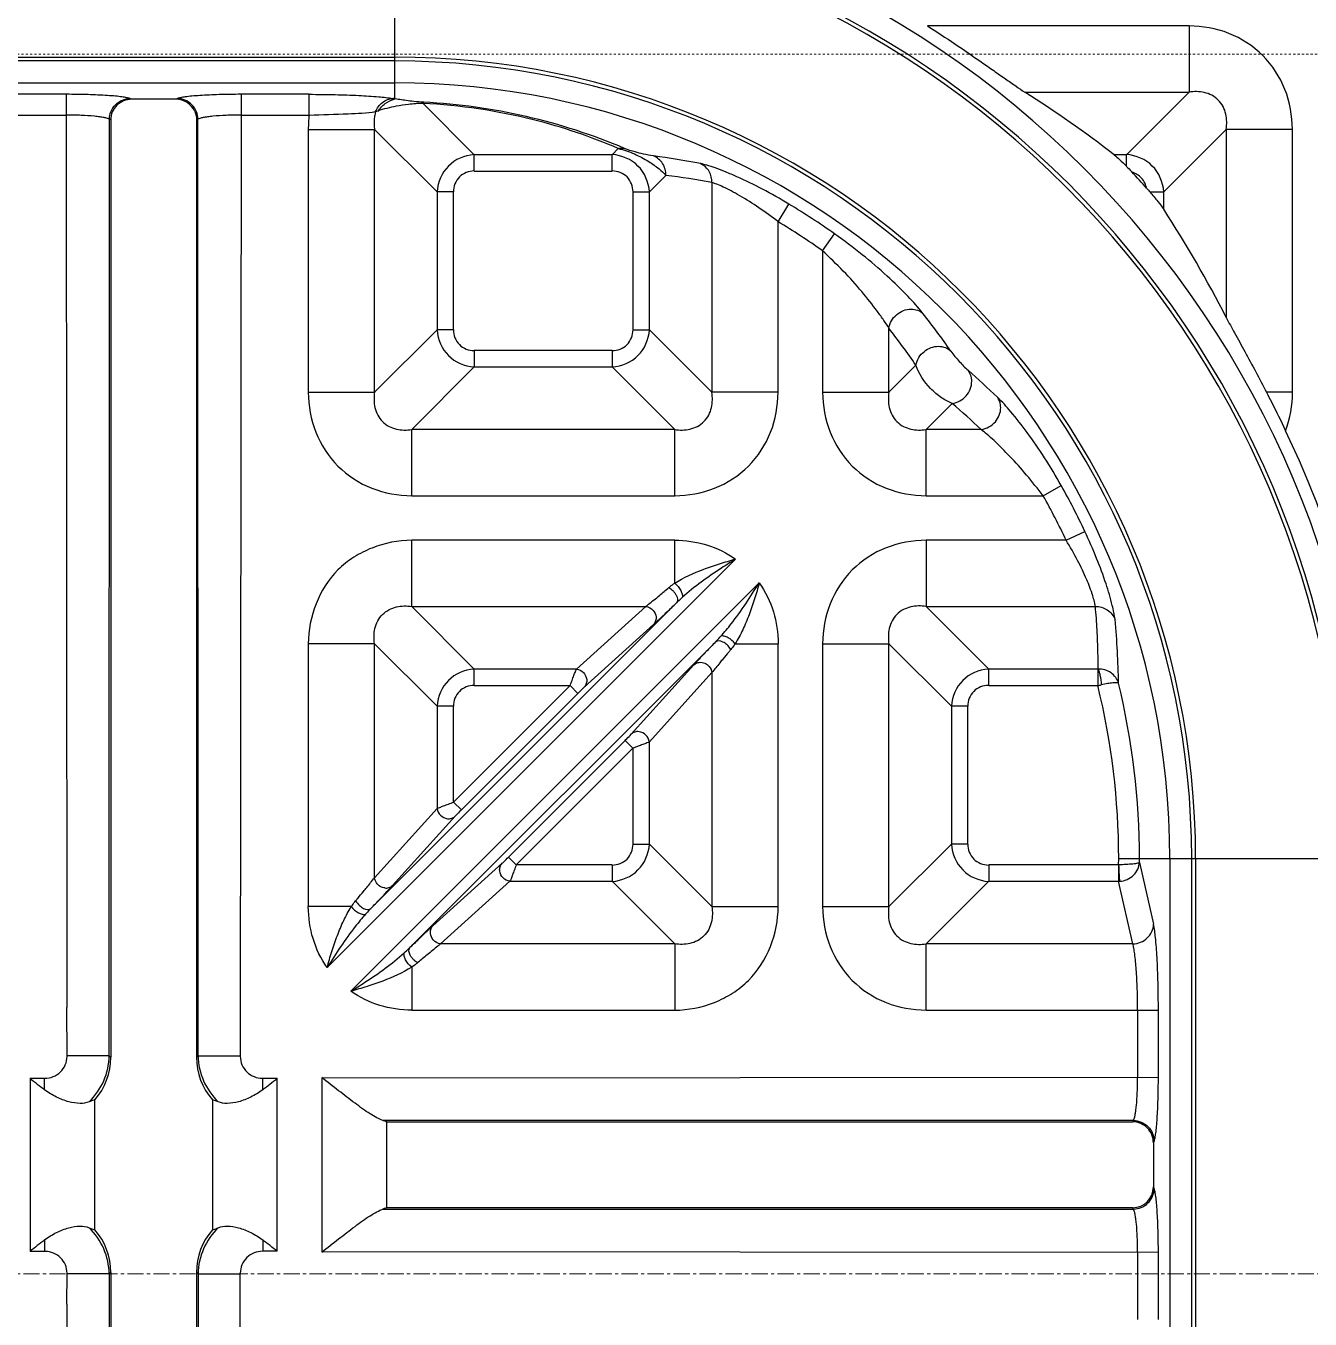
# Model space of a CAD drawing. Header units: millimetres. Extents: x 2748 to 3320, y 1427 to 1884.
# Drawn here: x 2983 to 3042, y 1665.7 to 1725.1 of the extents above; entities that cross this region are included whole.
import ezdxf

# ---------------------------------------------------------------- set-up
doc = ezdxf.new("R2010")
doc.units = ezdxf.units.MM
doc.linetypes.add('CENTER', pattern=[0.6, 0.375, -0.075, 0.075, -0.075])
doc.linetypes.add('HIDDEN', pattern=[0.2, 0.1, -0.1])
doc.layers.add('21', color=7, linetype='Continuous')
doc.layers.add('center', color=1, linetype='CENTER', lineweight=9)
doc.layers.add('cool', color=153, linetype='HIDDEN', lineweight=9)

msp = doc.modelspace()

# ---------------------------------------------------------------- linework, layer by layer
at = {"layer": '21', "color": 7, "linetype": 'Continuous'}
for p, q in [((2999.967, 1732.546), (2999.967, 1721.773)), ((3036.454, 1725.12), (3024.442, 1725.12)), ((3036.454, 1725.12), (3036.454, 1722.079)), ((2955.747, 1723.686), (2999.967, 1723.686)), ((2999.967, 1723.508), (2955.747, 1723.508)), ((2955.747, 1722.502), (2999.967, 1722.502)), ((3028.911, 1722.079), (3036.454, 1722.079)), ((3033.581, 1719.206), (3036.454, 1722.079)), ((2984.9, 1721.977), (2981.768, 1721.977)), ((2984.9, 1721.977), (2984.925, 1680.042)), ((2987.897, 1721.749), (2987.82, 1721.784)), ((2989.926, 1721.749), (2987.897, 1721.749)), ((2990.003, 1721.784), (2989.926, 1721.749)), ((2992.923, 1721.977), (2992.888, 1677.799)), ((2996.055, 1721.977), (2992.923, 1721.977)), ((2996.055, 1721.025), (2996.055, 1721.977)), ((3001.281, 1721.563), (3003.637, 1719.206)), ((2981.768, 1721.025), (2984.914, 1721.025)), ((2986.872, 1677.835), (2986.879, 1720.832)), ((2986.941, 1720.805), (2986.879, 1720.832)), ((2990.944, 1720.832), (2990.882, 1720.805)), ((2990.951, 1677.835), (2990.944, 1720.832)), ((2992.923, 1721.025), (2996.055, 1721.025)), ((2986.941, 1720.805), (2986.941, 1677.766)), ((2990.882, 1720.805), (2990.882, 1677.766)), ((2996.013, 1720.369), (2996.013, 1708.297)), ((2996.013, 1720.369), (2999.054, 1720.369)), ((2999.054, 1708.297), (2999.054, 1720.369)), ((3001.927, 1717.496), (2999.054, 1720.369)), ((3038.165, 1720.369), (3035.292, 1717.496)), ((3038.165, 1720.369), (3038.165, 1711.727)), ((3041.205, 1720.369), (3038.165, 1720.369)), ((3041.205, 1708.297), (3041.205, 1720.369)), ((3003.637, 1718.446), (3003.637, 1719.206)), ((3009.964, 1719.206), (3003.637, 1719.206)), ((3009.964, 1719.206), (3010.246, 1719.489)), ((3009.964, 1718.446), (3009.964, 1719.206)), ((3033.581, 1719.206), (3033.012, 1719.206)), ((3033.581, 1718.672), (3033.581, 1719.206)), ((3003.637, 1718.446), (3009.964, 1718.446)), ((3012.435, 1718.256), (3011.674, 1717.496)), ((3014.547, 1717.923), (3014.547, 1708.297)), ((3001.927, 1717.496), (3001.927, 1711.17)), ((3002.687, 1717.496), (3001.927, 1717.496)), ((3002.687, 1711.17), (3002.687, 1717.496)), ((3010.914, 1717.496), (3010.914, 1711.17)), ((3010.914, 1717.496), (3011.674, 1717.496)), ((3011.674, 1711.17), (3011.674, 1717.496)), ((3034.657, 1717.496), (3035.292, 1717.496)), ((3035.292, 1716.696), (3035.292, 1717.496)), ((3017.588, 1716.124), (3018.079, 1716.939)), ((3017.588, 1708.296), (3017.588, 1716.124)), ((3019.631, 1714.791), (3020.179, 1715.569)), ((3019.631, 1714.791), (3019.631, 1708.297)), ((2999.054, 1708.297), (3001.927, 1711.17)), ((3002.687, 1711.17), (3001.927, 1711.17)), ((3010.914, 1711.17), (3011.674, 1711.17)), ((3011.674, 1711.17), (3014.547, 1708.297)), ((3022.672, 1708.297), (3022.672, 1711.235)), ((3003.637, 1710.219), (3003.637, 1709.459)), ((3009.964, 1710.219), (3003.637, 1710.219)), ((3009.964, 1710.219), (3009.964, 1709.459)), ((3022.672, 1708.297), (3023.917, 1709.542)), ((3003.637, 1709.459), (3000.764, 1706.586)), ((3003.637, 1709.459), (3009.964, 1709.459)), ((3012.837, 1706.586), (3009.964, 1709.459)), ((2996.013, 1708.297), (2999.054, 1708.297)), ((3017.588, 1708.296), (3014.547, 1708.297)), ((3019.631, 1708.297), (3022.672, 1708.297)), ((3025.583, 1707.787), (3024.382, 1706.586)), ((3041.205, 1708.297), (3040.014, 1708.297)), ((3000.764, 1703.545), (3000.764, 1706.586)), ((3012.837, 1706.586), (3000.764, 1706.586)), ((3012.837, 1703.545), (3012.837, 1706.586)), ((3024.382, 1703.545), (3024.382, 1706.586)), ((3026.905, 1706.586), (3024.382, 1706.586)), ((3029.759, 1703.545), (3030.59, 1704.01)), ((3000.764, 1703.545), (3012.837, 1703.545)), ((3024.382, 1703.545), (3029.759, 1703.545)), ((3030.812, 1701.502), (3031.672, 1701.91)), ((3000.764, 1698.462), (3000.764, 1701.502)), ((3012.837, 1701.502), (3000.764, 1701.502)), ((3012.837, 1699.53), (3012.837, 1701.502)), ((3024.382, 1701.502), (3024.382, 1698.462)), ((3030.812, 1701.502), (3024.382, 1701.502)), ((3015.637, 1700.636), (2996.88, 1681.879)), ((2997.964, 1680.794), (3016.721, 1699.552)), ((3012.924, 1698.633), (2998.883, 1684.592)), ((3000.764, 1698.462), (3011.51, 1698.462)), ((3000.764, 1698.462), (3003.637, 1695.589)), ((3008.328, 1695.589), (3011.51, 1698.462)), ((3024.382, 1698.462), (3032.154, 1698.462)), ((3024.382, 1698.462), (3027.255, 1695.589)), ((3011.865, 1697.631), (3008.683, 1694.758)), ((2996.013, 1696.751), (2996.013, 1684.679)), ((2999.054, 1696.751), (2996.013, 1696.751)), ((2999.054, 1686.005), (2999.054, 1696.751)), ((3001.927, 1693.878), (2999.054, 1696.751)), ((3000.677, 1682.797), (3014.719, 1696.838)), ((3015.615, 1696.751), (3017.588, 1696.751)), ((3017.588, 1684.679), (3017.588, 1696.751)), ((3019.631, 1696.751), (3019.631, 1684.679)), ((3019.631, 1696.751), (3022.672, 1696.751)), ((3022.672, 1684.679), (3022.672, 1696.751)), ((3025.545, 1693.878), (3022.672, 1696.751)), ((3003.637, 1694.828), (3003.637, 1695.589)), ((3008.328, 1695.589), (3003.637, 1695.589)), ((3010.844, 1692.598), (3013.717, 1695.78)), ((3014.547, 1695.425), (3011.674, 1692.243)), ((3014.547, 1695.425), (3014.547, 1684.679)), ((3027.255, 1694.828), (3027.255, 1695.589)), ((3032.279, 1695.589), (3027.255, 1695.589)), ((3032.266, 1695.589), (3032.266, 1694.828)), ((3002.687, 1689.48), (3008.036, 1694.828)), ((3003.637, 1694.828), (3008.036, 1694.828)), ((3008.036, 1694.828), (3008.391, 1694.473)), ((3027.255, 1694.828), (3032.266, 1694.828)), ((3003.042, 1689.125), (3008.391, 1694.473)), ((3001.927, 1693.878), (3001.927, 1689.187)), ((3002.687, 1693.878), (3001.927, 1693.878)), ((3002.687, 1689.48), (3002.687, 1693.878)), ((3025.545, 1693.878), (3025.545, 1687.552)), ((3026.305, 1693.878), (3025.545, 1693.878)), ((3026.305, 1687.552), (3026.305, 1693.878)), ((3010.559, 1692.305), (3005.21, 1686.957)), ((3010.914, 1691.95), (3005.565, 1686.602)), ((3010.559, 1692.305), (3010.914, 1691.95)), ((3010.914, 1691.95), (3010.914, 1687.552)), ((3011.674, 1687.552), (3011.674, 1692.243)), ((3003.042, 1689.125), (3002.687, 1689.48)), ((2999.054, 1686.005), (3001.927, 1689.187)), ((3002.757, 1688.832), (2999.884, 1685.65)), ((3010.914, 1687.552), (3011.674, 1687.552)), ((3011.674, 1687.552), (3014.547, 1684.679)), ((3022.672, 1684.679), (3025.545, 1687.552)), ((3026.305, 1687.552), (3025.545, 1687.552)), ((3001.736, 1683.799), (3004.918, 1686.672)), ((3005.565, 1686.602), (3005.21, 1686.957)), ((3009.964, 1686.602), (3005.565, 1686.602)), ((3009.964, 1686.602), (3009.964, 1685.842)), ((3027.255, 1686.602), (3027.255, 1685.842)), ((3033.222, 1686.602), (3027.255, 1686.602)), ((3033.217, 1686.602), (3033.217, 1685.842)), ((3033.222, 1686.602), (3033.225, 1686.896)), ((3033.225, 1686.896), (3045.422, 1686.896)), ((3034.177, 1686.709), (3034.177, 1686.896)), ((3034.177, 1686.709), (3034.826, 1683.872)), ((3035.573, 1686.896), (3035.573, 1658.756)), ((3036.578, 1658.756), (3036.578, 1686.896)), ((3036.756, 1686.896), (3036.756, 1658.756)), ((3005.273, 1685.842), (3002.091, 1682.969)), ((3005.273, 1685.842), (3009.964, 1685.842)), ((3012.837, 1682.969), (3009.964, 1685.842)), ((3027.255, 1685.842), (3024.382, 1682.969)), ((3027.255, 1685.842), (3033.217, 1685.842)), ((3033.874, 1682.969), (3033.217, 1685.842)), ((2997.986, 1684.679), (2996.013, 1684.679)), ((3014.547, 1684.679), (3017.588, 1684.679)), ((3019.631, 1684.679), (3022.672, 1684.679)), ((3012.837, 1682.969), (3002.091, 1682.969)), ((3012.837, 1682.969), (3012.837, 1679.928)), ((3024.382, 1679.928), (3024.382, 1682.969)), ((3033.874, 1682.969), (3024.382, 1682.969)), ((3000.764, 1681.901), (3000.764, 1679.928)), ((2984.935, 1677.8), (2984.925, 1680.042)), ((3000.764, 1679.928), (3012.837, 1679.928)), ((3024.382, 1679.928), (3034.095, 1679.928)), ((3034.095, 1679.928), (3035.047, 1679.929)), ((3034.095, 1679.928), (3034.095, 1676.838)), ((3035.047, 1676.838), (3035.047, 1679.929)), ((2986.872, 1677.835), (2984.942, 1677.835)), ((2986.872, 1677.835), (2986.941, 1677.766)), ((2990.882, 1677.766), (2990.951, 1677.835)), ((2990.951, 1677.835), (2992.881, 1677.835)), ((2983.235, 1676.798), (2983.235, 1668.85)), ((2983.235, 1676.798), (2983.914, 1676.798)), ((2983.903, 1676.276), (2983.903, 1676.796)), ((2993.909, 1676.798), (2994.588, 1676.798)), ((2993.92, 1676.276), (2993.92, 1676.796)), ((2994.588, 1668.854), (2994.588, 1676.798)), ((3035.047, 1676.838), (2996.631, 1676.81)), ((2996.631, 1676.81), (2996.631, 1668.842)), ((2986.217, 1669.841), (2986.217, 1675.811)), ((2991.607, 1675.811), (2991.607, 1669.841)), ((3033.903, 1674.858), (2999.432, 1674.863)), ((2999.612, 1670.856), (2999.612, 1674.797)), ((2999.612, 1674.797), (3033.875, 1674.797)), ((3033.875, 1674.797), (3033.903, 1674.858)), ((3034.82, 1673.84), (3034.854, 1673.918)), ((3034.82, 1673.84), (3034.82, 1671.812)), ((3034.854, 1671.734), (3034.82, 1671.812)), ((2999.432, 1670.79), (3033.903, 1670.794)), ((3033.875, 1670.856), (2999.612, 1670.856)), ((3033.903, 1670.794), (3033.875, 1670.856)), ((2983.903, 1669.376), (2983.903, 1668.857)), ((2993.92, 1669.376), (2993.92, 1668.857)), ((2983.938, 1668.85), (2983.235, 1668.85)), ((2994.588, 1668.854), (2993.909, 1668.854)), ((2996.631, 1668.842), (3035.047, 1668.815)), ((3034.095, 1668.815), (3034.095, 1665.724)), ((3035.047, 1665.723), (3035.047, 1668.815)), ((2984.925, 1666.424), (2984.935, 1667.853)), ((2986.872, 1667.818), (2984.942, 1667.817)), ((2986.941, 1667.886), (2986.872, 1667.817)), ((2986.872, 1667.817), (2986.879, 1624.82)), ((2986.941, 1667.886), (2986.941, 1624.848)), ((2990.882, 1667.886), (2990.882, 1624.848)), ((2990.951, 1667.817), (2990.882, 1667.886)), ((2990.951, 1667.817), (2990.944, 1624.82)), ((2990.951, 1667.818), (2992.881, 1667.817)), ((2992.923, 1623.675), (2992.888, 1667.853)), ((2984.925, 1666.424), (2984.9, 1623.675))]:
    msp.add_line(p, q, dxfattribs=at)
for centre, radius, start, end in [((2982.882, 1672.826), 102.057, 14.96291, 151.82661), ((2982.882, 1672.826), 101.558, 14.96291, 151.63947), ((2982.882, 1672.826), 100.92, 15.05965, 151.44394), ((2982.882, 1672.826), 100.421, 15.05965, 151.60566), ((2988.912, 1672.826), 86.816, 91.13101, 151.13064), ((2988.912, 1672.826), 86.815, 1.1311, 88.87139), ((2988.912, 1672.826), 85.811, 91.12889, 269.34896), ((2988.912, 1672.826), 85.811, 1.129, 88.87112), ((2988.912, 1672.826), 84.503, 92.75328, 175.97781), ((2988.912, 1672.826), 84.503, 2.75434, 87.24672), ((2988.912, 1672.826), 83.513, 92.75328, 175.96569), ((2988.912, 1672.826), 83.513, 2.75328, 87.24672), ((2999.967, 1686.896), 44.794, 0, 90), ((2999.967, 1686.896), 43.789, 0, 90), ((2999.967, 1686.896), 43.61, 0, 90), ((2999.967, 1686.896), 36.79, 0, 90), ((2999.967, 1686.896), 36.611, 0, 90), ((2999.967, 1686.896), 35.606, 0, 90), ((2999.952, 1694.549), 27.096, 66.99891, 87.11055), ((3001.163, 1720.37), 5.15, 172.69565, 180.01694), ((3003.719, 1717.415), 1.793, 92.59383, 177.4063), ((3009.882, 1717.415), 1.794, 2.59456, 87.40564), ((3007.397, 1685.177), 34.264, 78.84167, 82.51468), ((3033.5, 1717.415), 1.794, 2.59507, 87.40564), ((3008.267, 1685.016), 33.5, 79.19536, 82.85386), ((2999.967, 1686.896), 46.259, 41.67282, 42.95366), ((2999.967, 1686.896), 35.081, 54.81804, 58.91452), ((2988.824, 1686.518), 55.408, 27.06311, 33.00174), ((2999.967, 1686.896), 34.129, 54.81805, 58.91444), ((2991.698, 1686.462), 41.314, 35.04099, 38.03721), ((3003.719, 1711.251), 1.794, 182.59452, 267.40564), ((3009.882, 1711.251), 1.794, 272.59508, 357.4057), ((2990.456, 1686.247), 40.771, 34.84507, 37.7996), ((2999.323, 1678.505), 40.95, 46.21071, 48.77834), ((2999.668, 1677.942), 39.527, 46.44289, 49.03177), ((2999.967, 1686.896), 45.389, 15.35101, 25.63445), ((2999.967, 1686.896), 35.081, 25.3391, 29.19827), ((2999.967, 1686.896), 34.129, 25.33916, 29.19823), ((2957.706, 1764.866), 85.471, 309.55411, 309.93315), ((2950.934, 1762.675), 89.13, 313.67307, 314.06704), ((2990.574, 1720.908), 31.547, 312.98557, 313.09937), ((2980.001, 1732.184), 47.004, 313.11843, 313.71181), ((2998.132, 1694.484), 35.088, 0.75215, 5.51868), ((3084.412, 1629.417), 96.968, 135.94934, 136.31759), ((3050.699, 1661.625), 50.343, 136.32594, 136.93851), ((3003.719, 1693.797), 1.793, 92.59382, 177.4063), ((3027.336, 1693.797), 1.793, 92.5974, 177.40939), ((3028.886, 1711.346), 16.86, 281.56397, 282.12089), ((2999.967, 1686.896), 33.259, 0, 13.79822), ((2999.967, 1686.896), 34.211, 0, 13.60683), ((3009.882, 1687.633), 1.794, 272.59456, 357.40563), ((3027.336, 1687.633), 1.794, 182.59452, 267.40557), ((3033.23, 1686.123), 0.281, 267.48287, 277.78061), ((2962.184, 1720.489), 51.334, 316.32827, 316.9002), ((2929.189, 1752.013), 96.968, 315.94934, 316.31759), ((3033.6, 1649.246), 47.004, 133.11843, 133.71181), ((3023.027, 1660.522), 31.547, 132.98557, 133.09937), ((3062.667, 1618.755), 89.13, 133.67307, 134.06704), ((3055.895, 1616.564), 85.471, 129.55411, 129.93315), ((2983.844, 1677.897), 3.029, 313.95001, 358.83091), ((2993.979, 1677.897), 3.029, 181.16907, 226.05002), ((3078.541, 1798.629), 154.682, 231.96537, 232.27857), ((2899.318, 1798.583), 154.624, 307.72137, 308.03469), ((2988.912, 1672.826), 85.811, 270.6696, 358.87114), ((2983.844, 1667.756), 3.029, 1.16904, 46.05005), ((2993.979, 1667.756), 3.029, 133.94998, 178.83094), ((3078.545, 1547.018), 154.688, 127.72144, 128.03462), ((2899.375, 1547.142), 154.532, 51.96522, 52.27872)]:
    msp.add_arc(centre, radius, start, end, dxfattribs=at)
at = {"layer": '21', "color": 8, "linetype": 'HIDDEN'}
msp.add_arc((2988.912, 1672.826), 87.821, 218.45894, 155.70987, dxfattribs=at)
at = {"layer": '21', "color": 7, "linetype": 'Continuous'}
for centre, major_axis, ratio, start_param, end_param in [((2999.967, 1673.969), (0, 56.556), 0.973528, -0.643728, -0.55355), ((2989.913, 1720.792), (0.888, 0.396), 0.981863, 0, 1.144137), ((2983.879, 1677.858), (2.197, -2.197), 0.970288, 0.068036, 0.770319), ((2993.944, 1677.858), (2.197, 2.197), 0.970288, -3.911912, -3.209629), ((3033.862, 1671.825), (-0.396, 0.888), 0.981863, 2.728558, 4.285729), ((2983.879, 1667.794), (2.197, 2.197), 0.970288, -0.770319, -0.068036), ((2993.944, 1667.794), (-2.197, 2.197), 0.970288, 0.068036, 0.770319)]:
    msp.add_ellipse(centre, major_axis=major_axis, ratio=ratio, start_param=start_param, end_param=end_param, dxfattribs=at)
for points, knots in [([(3024.442, 1725.12), (3024.865, 1724.849), (3025.695, 1724.306), (3026.704, 1723.612), (3027.476, 1723.072), (3028.009, 1722.699), (3028.482, 1722.368), (3028.776, 1722.165), (3028.911, 1722.079)], [0, 0, 0, 0, 0.278635, 0.550262, 0.679768, 0.801671, 0.910976, 1, 1, 1, 1]), ([(3041.205, 1720.369), (3041.194, 1720.99), (3040.983, 1722.245), (3039.934, 1723.849), (3038.33, 1724.896), (3037.075, 1725.109), (3036.454, 1725.12)], [0, 0, 0, 0, 0.250129, 0.500013, 0.749892, 1, 1, 1, 1]), ([(3038.165, 1720.369), (3038.198, 1720.6), (3038.197, 1720.967), (3038.033, 1721.423), (3037.812, 1721.727), (3037.508, 1721.948), (3037.052, 1722.111), (3036.686, 1722.113), (3036.454, 1722.079)], [0, 0, 0, 0, 0.243803, 0.370665, 0.499993, 0.629321, 0.756201, 1, 1, 1, 1]), ([(2987.82, 1721.784), (2987.775, 1721.802), (2987.654, 1721.83), (2987.433, 1721.865), (2987.136, 1721.896), (2986.62, 1721.935), (2985.867, 1721.968), (2985.236, 1721.977), (2984.9, 1721.977)], [0, 0, 0, 0, 0.049369, 0.12622, 0.229289, 0.35465, 0.656082, 1, 1, 1, 1]), ([(2986.879, 1720.832), (2986.881, 1720.95), (2986.93, 1721.198), (2987.14, 1721.518), (2987.457, 1721.732), (2987.703, 1721.782), (2987.82, 1721.784)], [0, 0, 0, 0, 0.241173, 0.501967, 0.761525, 1, 1, 1, 1]), ([(2987.897, 1721.749), (2987.774, 1721.749), (2987.523, 1721.701), (2987.205, 1721.493), (2986.991, 1721.179), (2986.941, 1720.928), (2986.941, 1720.805)], [0, 0, 0, 0, 0.250062, 0.500057, 0.750004, 1, 1, 1, 1]), ([(2992.923, 1721.977), (2992.587, 1721.977), (2991.956, 1721.968), (2991.204, 1721.935), (2990.688, 1721.896), (2990.39, 1721.865), (2990.169, 1721.83), (2990.048, 1721.802), (2990.003, 1721.784)], [0, 0, 0, 0, 0.343874, 0.64524, 0.770608, 0.873695, 0.950562, 1, 1, 1, 1]), ([(2990.944, 1720.832), (2990.942, 1720.95), (2990.893, 1721.198), (2990.683, 1721.518), (2990.366, 1721.732), (2990.12, 1721.782), (2990.003, 1721.784)], [0, 0, 0, 0, 0.241173, 0.501967, 0.761525, 1, 1, 1, 1]), ([(2996.055, 1721.977), (2996.451, 1721.977), (2997.212, 1721.968), (2998.276, 1721.933), (2999.162, 1721.876), (2999.684, 1721.821), (2999.901, 1721.784)], [0, 0, 0, 0, 0.308386, 0.592194, 0.829039, 1, 1, 1, 1]), ([(2999.104, 1721.181), (2999.167, 1721.344), (2999.378, 1721.643), (2999.727, 1721.778), (2999.901, 1721.784)], [0, 0, 0, 0, 0.501184, 1, 1, 1, 1]), ([(3001.281, 1721.563), (3001.057, 1721.558), (3000.646, 1721.523), (2999.945, 1721.419), (2999.472, 1721.302), (2999.191, 1721.208)], [0, 0, 0, 0, 0.315474, 0.581391, 1, 1, 1, 1]), ([(2999.214, 1721.194), (2999.3, 1721.333), (2999.526, 1721.567), (2999.818, 1721.718), (2999.97, 1721.75)], [0, 0, 0, 0, 0.51354, 1, 1, 1, 1]), ([(2999.967, 1721.773), (2999.962, 1721.774), (2999.94, 1721.778), (2999.918, 1721.782), (2999.901, 1721.784)], [0, 0, 0, 0, 0.201118, 1, 1, 1, 1]), ([(3001.318, 1721.611), (3001.163, 1721.615), (3000.893, 1721.644), (3000.524, 1721.687), (3000.266, 1721.726), (3000.085, 1721.749), (3000.004, 1721.767), (2999.967, 1721.773)], [0, 0, 0, 0, 0.341417, 0.597913, 0.81691, 0.917468, 1, 1, 1, 1]), ([(3001.281, 1721.553), (3001.284, 1721.56), (3001.294, 1721.581), (3001.306, 1721.603), (3001.318, 1721.612)], [0, 0, 0, 0, 0.330681, 1, 1, 1, 1]), ([(3010.246, 1719.489), (3008.987, 1720.03), (3006.057, 1721.024), (3002.987, 1721.472), (3001.281, 1721.563)], [0, 0, 0, 0, 0.445065, 1, 1, 1, 1]), ([(2986.879, 1720.832), (2986.852, 1720.85), (2986.771, 1720.879), (2986.624, 1720.914), (2986.425, 1720.945), (2986.075, 1720.985), (2985.561, 1721.016), (2985.129, 1721.025), (2984.9, 1721.025)], [0, 0, 0, 0, 0.049652, 0.126151, 0.227719, 0.351991, 0.65536, 1, 1, 1, 1]), ([(2992.923, 1721.025), (2992.694, 1721.025), (2992.262, 1721.016), (2991.748, 1720.985), (2991.398, 1720.945), (2991.199, 1720.914), (2991.052, 1720.879), (2990.971, 1720.85), (2990.944, 1720.832)], [0, 0, 0, 0, 0.344627, 0.648, 0.772275, 0.873845, 0.950345, 1, 1, 1, 1]), ([(2996.055, 1721.025), (2996.65, 1721.047), (2997.667, 1721.073), (2998.686, 1721.121), (2999.104, 1721.181)], [0, 0, 0, 0, 0.585386, 1, 1, 1, 1]), ([(2999.103, 1721.178), (2999.083, 1721.112), (2999.021, 1720.847), (2999.025, 1720.569), (2999.054, 1720.369)], [0, 0, 0, 0, 0.255823, 1, 1, 1, 1]), ([(3010.246, 1719.489), (3010.271, 1719.495), (3010.368, 1719.513), (3010.469, 1719.509), (3010.54, 1719.491)], [0, 0, 0, 0, 0.258657, 1, 1, 1, 1]), ([(3010.246, 1719.489), (3010.501, 1719.432), (3010.985, 1719.26), (3011.606, 1718.927), (3012.088, 1718.592), (3012.338, 1718.364), (3012.435, 1718.256)], [0, 0, 0, 0, 0.307786, 0.602438, 0.829417, 1, 1, 1, 1]), ([(3011.861, 1719.149), (3011.706, 1719.169), (3011.424, 1719.221), (3010.984, 1719.339), (3010.697, 1719.426), (3010.54, 1719.491)], [0, 0, 0, 0, 0.344014, 0.626748, 1, 1, 1, 1]), ([(3012.435, 1718.256), (3012.437, 1718.444), (3012.335, 1718.826), (3012.03, 1719.08), (3011.861, 1719.149)], [0, 0, 0, 0, 0.508001, 1, 1, 1, 1]), ([(3033.012, 1719.206), (3033.1, 1719.138), (3033.292, 1718.96), (3033.478, 1718.778), (3033.581, 1718.672)], [0, 0, 0, 0, 0.430786, 1, 1, 1, 1]), ([(3003.637, 1718.457), (3003.391, 1718.457), (3002.87, 1718.263), (3002.676, 1717.742), (3002.676, 1717.496)], [0, 0, 0, 0, 0.499994, 1, 1, 1, 1]), ([(3010.925, 1717.496), (3010.925, 1717.742), (3010.731, 1718.263), (3010.21, 1718.457), (3009.964, 1718.457)], [0, 0, 0, 0, 0.499994, 1, 1, 1, 1]), ([(3014.547, 1717.923), (3014.551, 1718.097), (3014.464, 1718.459), (3014.189, 1718.717), (3014.028, 1718.793)], [0, 0, 0, 0, 0.495238, 1, 1, 1, 1]), ([(3018.079, 1716.939), (3017.682, 1717.179), (3016.9, 1717.62), (3015.92, 1718.098), (3015.192, 1718.409), (3014.729, 1718.587), (3014.349, 1718.715), (3014.124, 1718.776), (3014.028, 1718.793)], [0, 0, 0, 0, 0.311559, 0.602261, 0.73106, 0.843459, 0.934951, 1, 1, 1, 1]), ([(3017.588, 1716.124), (3017.299, 1716.35), (3016.726, 1716.769), (3015.997, 1717.233), (3015.446, 1717.538), (3015.092, 1717.713), (3014.799, 1717.841), (3014.623, 1717.904), (3014.547, 1717.923)], [0, 0, 0, 0, 0.309672, 0.600357, 0.72961, 0.842398, 0.933977, 1, 1, 1, 1]), ([(3034.52, 1717.652), (3034.465, 1717.823), (3034.362, 1718.088), (3034.068, 1718.303), (3033.907, 1718.383), (3033.823, 1718.417)], [0, 0, 0, 0, 0.498403, 0.749108, 1, 1, 1, 1]), ([(3034.657, 1717.496), (3034.782, 1717.352), (3034.999, 1717.091), (3035.21, 1716.823), (3035.292, 1716.696)], [0, 0, 0, 0, 0.557654, 1, 1, 1, 1]), ([(3024.237, 1711.919), (3024.025, 1712.19), (3023.49, 1712.777), (3022.562, 1713.679), (3021.437, 1714.641), (3020.612, 1715.263), (3020.179, 1715.568)], [0, 0, 0, 0, 0.189016, 0.433966, 0.709586, 1, 1, 1, 1]), ([(3022.672, 1711.235), (3022.601, 1711.359), (3022.43, 1711.618), (3022.021, 1712.182), (3021.418, 1712.954), (3020.578, 1713.885), (3019.951, 1714.485), (3019.631, 1714.791)], [0, 0, 0, 0, 0.090945, 0.198436, 0.445653, 0.71682, 1, 1, 1, 1]), ([(3022.672, 1711.235), (3022.704, 1711.471), (3022.967, 1711.926), (3023.454, 1712.116), (3023.694, 1712.116)], [0, 0, 0, 0, 0.497444, 1, 1, 1, 1]), ([(3023.694, 1712.116), (3023.794, 1712.116), (3023.992, 1712.084), (3024.165, 1711.982), (3024.237, 1711.919)], [0, 0, 0, 0, 0.510314, 1, 1, 1, 1]), ([(3038.165, 1711.727), (3038.287, 1711.488), (3038.574, 1710.971), (3039.199, 1709.833), (3039.689, 1708.926), (3040.014, 1708.297)], [0, 0, 0, 0, 0.206597, 0.455006, 1, 1, 1, 1]), ([(3002.676, 1711.17), (3002.676, 1710.923), (3002.87, 1710.402), (3003.391, 1710.208), (3003.637, 1710.208)], [0, 0, 0, 0, 0.499994, 1, 1, 1, 1]), ([(3009.964, 1710.208), (3010.21, 1710.208), (3010.731, 1710.402), (3010.925, 1710.923), (3010.925, 1711.17)], [0, 0, 0, 0, 0.499994, 1, 1, 1, 1]), ([(3023.917, 1709.542), (3023.954, 1709.786), (3024.237, 1710.232), (3024.721, 1710.407), (3024.951, 1710.407)], [0, 0, 0, 0, 0.517926, 1, 1, 1, 1]), ([(3024.951, 1710.407), (3025.058, 1710.407), (3025.269, 1710.371), (3025.451, 1710.255), (3025.523, 1710.183)], [0, 0, 0, 0, 0.511757, 1, 1, 1, 1]), ([(3025.523, 1710.183), (3025.639, 1710.017), (3025.893, 1709.716), (3026.165, 1709.432), (3026.308, 1709.307)], [0, 0, 0, 0, 0.516123, 1, 1, 1, 1]), ([(3025.583, 1707.787), (3025.409, 1707.85), (3025.05, 1708.05), (3024.421, 1708.586), (3024.049, 1709.143), (3023.917, 1709.542)], [0, 0, 0, 0, 0.223467, 0.491522, 1, 1, 1, 1]), ([(3026.477, 1708.799), (3026.477, 1708.845), (3026.464, 1709.025), (3026.391, 1709.201), (3026.308, 1709.307)], [0, 0, 0, 0, 0.257629, 1, 1, 1, 1]), ([(3025.583, 1707.787), (3025.821, 1707.816), (3026.282, 1708.07), (3026.477, 1708.559), (3026.477, 1708.799)], [0, 0, 0, 0, 0.499659, 1, 1, 1, 1]), ([(2996.013, 1708.297), (2996.025, 1707.676), (2996.235, 1706.42), (2997.284, 1704.816), (2998.888, 1703.769), (3000.144, 1703.556), (3000.764, 1703.545)], [0, 0, 0, 0, 0.250129, 0.500013, 0.749892, 1, 1, 1, 1]), ([(2999.054, 1708.297), (2999.02, 1708.065), (2999.022, 1707.698), (2999.185, 1707.242), (2999.406, 1706.938), (2999.71, 1706.717), (3000.166, 1706.554), (3000.533, 1706.552), (3000.764, 1706.586)], [0, 0, 0, 0, 0.243803, 0.370664, 0.499992, 0.629321, 0.7562, 1, 1, 1, 1]), ([(3012.837, 1706.586), (3013.068, 1706.552), (3013.435, 1706.554), (3013.891, 1706.717), (3014.195, 1706.938), (3014.416, 1707.242), (3014.579, 1707.698), (3014.581, 1708.065), (3014.547, 1708.297)], [0, 0, 0, 0, 0.243802, 0.370663, 0.49999, 0.629319, 0.756198, 1, 1, 1, 1]), ([(3012.837, 1703.545), (3013.457, 1703.557), (3014.713, 1703.767), (3016.317, 1704.816), (3017.364, 1706.42), (3017.577, 1707.676), (3017.588, 1708.296)], [0, 0, 0, 0, 0.250129, 0.500014, 0.749892, 1, 1, 1, 1]), ([(3019.631, 1708.297), (3019.642, 1707.676), (3019.853, 1706.42), (3020.902, 1704.816), (3022.506, 1703.769), (3023.761, 1703.556), (3024.382, 1703.545)], [0, 0, 0, 0, 0.25013, 0.500014, 0.749891, 1, 1, 1, 1]), ([(3022.672, 1708.297), (3022.638, 1708.065), (3022.642, 1707.699), (3022.803, 1707.242), (3023.026, 1706.939), (3023.329, 1706.717), (3023.785, 1706.556), (3024.151, 1706.552), (3024.382, 1706.586)], [0, 0, 0, 0, 0.243802, 0.370928, 0.50011, 0.629893, 0.756482, 1, 1, 1, 1]), ([(3027.808, 1707.59), (3027.808, 1707.632), (3027.796, 1707.8), (3027.733, 1707.964), (3027.661, 1708.067)], [0, 0, 0, 0, 0.253863, 1, 1, 1, 1]), ([(3030.59, 1704.01), (3030.347, 1704.444), (3029.85, 1705.271), (3029.073, 1706.403), (3028.35, 1707.33), (3027.878, 1707.859), (3027.661, 1708.067)], [0, 0, 0, 0, 0.29729, 0.576644, 0.820516, 1, 1, 1, 1]), ([(3040.015, 1708.294), (3040.09, 1708.149), (3040.389, 1707.562), (3040.678, 1706.97), (3040.892, 1706.524)], [0, 0, 0, 0, 0.248186, 1, 1, 1, 1]), ([(3026.905, 1706.586), (3027.154, 1706.614), (3027.62, 1706.872), (3027.808, 1707.36), (3027.808, 1707.59)], [0, 0, 0, 0, 0.522392, 1, 1, 1, 1]), ([(3029.759, 1703.545), (3029.508, 1703.864), (3029.021, 1704.487), (3028.264, 1705.329), (3027.649, 1705.943), (3027.204, 1706.351), (3027.001, 1706.518), (3026.905, 1706.586)], [0, 0, 0, 0, 0.291194, 0.567204, 0.811898, 0.914869, 1, 1, 1, 1]), ([(3033.057, 1697.858), (3033.035, 1698.079), (3032.913, 1698.631), (3032.634, 1699.571), (3032.213, 1700.707), (3031.864, 1701.502), (3031.672, 1701.91)], [0, 0, 0, 0, 0.154661, 0.393501, 0.685211, 1, 1, 1, 1]), ([(3000.764, 1701.502), (3000.145, 1701.502), (2999.203, 1701.311), (2998.091, 1700.747), (2997.103, 1699.975), (2996.264, 1698.615), (2996.013, 1697.371), (2996.013, 1696.751)], [0, 0, 0, 0, 0.249656, 0.375223, 0.500702, 0.750424, 1, 1, 1, 1]), ([(3012.837, 1701.502), (3013.331, 1701.502), (3014.326, 1701.36), (3015.233, 1700.921), (3015.637, 1700.636)], [0, 0, 0, 0, 0.500141, 1, 1, 1, 1]), ([(3024.382, 1701.502), (3023.761, 1701.491), (3022.505, 1701.28), (3020.902, 1700.231), (3019.854, 1698.627), (3019.641, 1697.372), (3019.631, 1696.751)], [0, 0, 0, 0, 0.250129, 0.500013, 0.749892, 1, 1, 1, 1]), ([(3032.154, 1698.462), (3032.145, 1698.533), (3032.11, 1698.699), (3031.99, 1699.114), (3031.743, 1699.754), (3031.334, 1700.605), (3030.999, 1701.198), (3030.812, 1701.502)], [0, 0, 0, 0, 0.064317, 0.152473, 0.387606, 0.679407, 1, 1, 1, 1]), ([(3012.837, 1699.53), (3013.253, 1699.793), (3013.942, 1700.099), (3014.894, 1700.423), (3015.387, 1700.57), (3015.637, 1700.636)], [0, 0, 0, 0, 0.489396, 0.742834, 1, 1, 1, 1]), ([(3015.637, 1700.635), (3015.419, 1700.5), (3014.567, 1699.964), (3013.742, 1699.375), (3013.183, 1698.875)], [0, 0, 0, 0, 0.255117, 1, 1, 1, 1]), ([(3012.569, 1699.328), (3012.59, 1699.346), (3012.677, 1699.416), (3012.767, 1699.482), (3012.837, 1699.53)], [0, 0, 0, 0, 0.2442, 1, 1, 1, 1]), ([(3012.837, 1699.53), (3012.953, 1699.439), (3013.09, 1699.272), (3013.19, 1699.037), (3013.201, 1698.921), (3013.183, 1698.875)], [0, 0, 0, 0, 0.574099, 0.809516, 1, 1, 1, 1]), ([(3014.96, 1697.098), (3015.124, 1697.281), (3015.767, 1698.057), (3016.32, 1698.903), (3016.721, 1699.552)], [0, 0, 0, 0, 0.243596, 1, 1, 1, 1]), ([(3016.721, 1699.552), (3016.659, 1699.3), (3016.51, 1698.808), (3016.262, 1698.086), (3015.979, 1697.392), (3015.742, 1696.959), (3015.615, 1696.751)], [0, 0, 0, 0, 0.256968, 0.51057, 0.758226, 1, 1, 1, 1]), ([(3016.721, 1699.552), (3017.004, 1699.146), (3017.445, 1698.239), (3017.58, 1697.246), (3017.588, 1696.751)], [0, 0, 0, 0, 0.499849, 1, 1, 1, 1]), ([(3011.51, 1698.462), (3011.553, 1698.495), (3011.763, 1698.661), (3011.97, 1698.831), (3012.134, 1698.967)], [0, 0, 0, 0, 0.204668, 1, 1, 1, 1]), ([(3012.569, 1699.328), (3012.636, 1699.29), (3012.733, 1699.215), (3012.842, 1699.087), (3012.949, 1698.924), (3013.001, 1698.717), (3012.924, 1698.633)], [0, 0, 0, 0, 0.275392, 0.435568, 0.59372, 1, 1, 1, 1]), ([(3013.183, 1698.875), (3013.117, 1698.816), (3013.03, 1698.736), (3012.945, 1698.654), (3012.924, 1698.633)], [0, 0, 0, 0, 0.754184, 1, 1, 1, 1]), ([(2999.054, 1696.751), (2999.021, 1696.982), (2999.022, 1697.349), (2999.187, 1697.805), (2999.41, 1698.107), (2999.713, 1698.33), (3000.168, 1698.494), (3000.534, 1698.495), (3000.764, 1698.462)], [0, 0, 0, 0, 0.24364, 0.370966, 0.500262, 0.629996, 0.756752, 1, 1, 1, 1]), ([(3011.51, 1698.462), (3011.637, 1698.447), (3011.864, 1698.321), (3011.967, 1698.093), (3011.98, 1697.987)], [0, 0, 0, 0, 0.542612, 1, 1, 1, 1]), ([(3024.382, 1698.462), (3024.15, 1698.495), (3023.784, 1698.494), (3023.328, 1698.331), (3023.024, 1698.109), (3022.803, 1697.805), (3022.639, 1697.349), (3022.638, 1696.983), (3022.672, 1696.751)], [0, 0, 0, 0, 0.243806, 0.370667, 0.499994, 0.629322, 0.756201, 1, 1, 1, 1]), ([(3032.154, 1698.462), (3032.343, 1698.464), (3032.734, 1698.357), (3032.993, 1698.038), (3033.057, 1697.858)], [0, 0, 0, 0, 0.498013, 1, 1, 1, 1]), ([(3032.279, 1695.589), (3032.282, 1695.828), (3032.275, 1696.427), (3032.243, 1697.386), (3032.187, 1698.103), (3032.154, 1698.462)], [0, 0, 0, 0, 0.24971, 0.624487, 1, 1, 1, 1]), ([(3011.98, 1697.987), (3011.987, 1697.924), (3011.977, 1697.793), (3011.911, 1697.678), (3011.865, 1697.631)], [0, 0, 0, 0, 0.490876, 1, 1, 1, 1]), ([(3011.865, 1697.631), (3011.882, 1697.646), (3011.955, 1697.712), (3012.027, 1697.779), (3012.083, 1697.831)], [0, 0, 0, 0, 0.224462, 1, 1, 1, 1]), ([(3014.719, 1696.838), (3014.739, 1696.859), (3014.821, 1696.944), (3014.901, 1697.031), (3014.96, 1697.098)], [0, 0, 0, 0, 0.245894, 1, 1, 1, 1]), ([(3015.615, 1696.751), (3015.527, 1696.864), (3015.361, 1697.001), (3015.128, 1697.103), (3015.007, 1697.116), (3014.96, 1697.098)], [0, 0, 0, 0, 0.559063, 0.804091, 1, 1, 1, 1]), ([(3015.413, 1696.483), (3015.369, 1696.563), (3015.254, 1696.697), (3015.041, 1696.857), (3014.799, 1696.913), (3014.719, 1696.838)], [0, 0, 0, 0, 0.326171, 0.608674, 1, 1, 1, 1]), ([(3015.413, 1696.483), (3015.382, 1696.446), (3015.262, 1696.3), (3015.141, 1696.156), (3015.052, 1696.048)], [0, 0, 0, 0, 0.259629, 1, 1, 1, 1]), ([(3015.615, 1696.751), (3015.599, 1696.728), (3015.534, 1696.636), (3015.467, 1696.547), (3015.413, 1696.483)], [0, 0, 0, 0, 0.255233, 1, 1, 1, 1]), ([(3013.917, 1695.998), (3013.899, 1695.978), (3013.831, 1695.906), (3013.765, 1695.833), (3013.717, 1695.78)], [0, 0, 0, 0, 0.2745, 1, 1, 1, 1]), ([(3013.717, 1695.78), (3013.783, 1695.844), (3013.959, 1695.922), (3014.229, 1695.873), (3014.453, 1695.706), (3014.535, 1695.524), (3014.547, 1695.425)], [0, 0, 0, 0, 0.253974, 0.485288, 0.725233, 1, 1, 1, 1]), ([(3015.052, 1696.048), (3015.003, 1695.989), (3014.833, 1695.782), (3014.664, 1695.575), (3014.547, 1695.425)], [0, 0, 0, 0, 0.288624, 1, 1, 1, 1]), ([(3008.036, 1694.828), (3008.067, 1694.908), (3008.124, 1695.062), (3008.204, 1695.276), (3008.271, 1695.449), (3008.31, 1695.55), (3008.328, 1695.589)], [0, 0, 0, 0, 0.314591, 0.604046, 0.840779, 1, 1, 1, 1]), ([(3008.328, 1695.589), (3008.445, 1695.575), (3008.672, 1695.459), (3008.784, 1695.231), (3008.798, 1695.114)], [0, 0, 0, 0, 0.498224, 1, 1, 1, 1]), ([(3033.217, 1694.944), (3033.164, 1695.131), (3032.902, 1695.482), (3032.486, 1695.594), (3032.279, 1695.589)], [0, 0, 0, 0, 0.484739, 1, 1, 1, 1]), ([(3032.279, 1695.589), (3032.299, 1695.554), (3032.331, 1695.462), (3032.392, 1695.221), (3032.416, 1695.013), (3032.426, 1694.862)], [0, 0, 0, 0, 0.159203, 0.392447, 1, 1, 1, 1]), ([(3003.637, 1694.84), (3003.391, 1694.84), (3002.87, 1694.646), (3002.676, 1694.125), (3002.676, 1693.878)], [0, 0, 0, 0, 0.499994, 1, 1, 1, 1]), ([(3008.683, 1694.758), (3008.665, 1694.742), (3008.566, 1694.648), (3008.469, 1694.552), (3008.391, 1694.473)], [0, 0, 0, 0, 0.183782, 1, 1, 1, 1]), ([(3008.798, 1695.114), (3008.805, 1695.049), (3008.795, 1694.917), (3008.727, 1694.803), (3008.683, 1694.758)], [0, 0, 0, 0, 0.51024, 1, 1, 1, 1]), ([(3027.255, 1694.84), (3027.009, 1694.84), (3026.487, 1694.646), (3026.294, 1694.125), (3026.294, 1693.878)], [0, 0, 0, 0, 0.499994, 1, 1, 1, 1]), ([(3033.217, 1694.944), (3033.21, 1694.952), (3033.181, 1694.96), (3033.096, 1694.966), (3032.937, 1694.952), (3032.701, 1694.917), (3032.523, 1694.882), (3032.426, 1694.862)], [0, 0, 0, 0, 0.039425, 0.105655, 0.320514, 0.629757, 1, 1, 1, 1]), ([(3010.559, 1692.305), (3010.587, 1692.333), (3010.682, 1692.43), (3010.779, 1692.526), (3010.844, 1692.598)], [0, 0, 0, 0, 0.290562, 1, 1, 1, 1]), ([(3011.199, 1692.712), (3011.134, 1692.72), (3011.003, 1692.709), (3010.888, 1692.642), (3010.844, 1692.598)], [0, 0, 0, 0, 0.510286, 1, 1, 1, 1]), ([(3011.674, 1692.243), (3011.66, 1692.359), (3011.544, 1692.586), (3011.316, 1692.699), (3011.199, 1692.712)], [0, 0, 0, 0, 0.498207, 1, 1, 1, 1]), ([(3011.674, 1692.243), (3011.635, 1692.224), (3011.534, 1692.186), (3011.361, 1692.118), (3011.147, 1692.039), (3010.993, 1691.982), (3010.914, 1691.95)], [0, 0, 0, 0, 0.159278, 0.39582, 0.685285, 1, 1, 1, 1]), ([(3001.927, 1689.187), (3001.966, 1689.206), (3002.067, 1689.244), (3002.24, 1689.312), (3002.454, 1689.392), (3002.608, 1689.449), (3002.687, 1689.48)], [0, 0, 0, 0, 0.159278, 0.39582, 0.685285, 1, 1, 1, 1]), ([(3001.927, 1689.187), (3001.941, 1689.071), (3002.057, 1688.844), (3002.285, 1688.731), (3002.402, 1688.718)], [0, 0, 0, 0, 0.498207, 1, 1, 1, 1]), ([(3002.402, 1688.718), (3002.467, 1688.711), (3002.598, 1688.721), (3002.713, 1688.789), (3002.757, 1688.832)], [0, 0, 0, 0, 0.510286, 1, 1, 1, 1]), ([(3003.042, 1689.125), (3003.014, 1689.097), (3002.919, 1689), (3002.822, 1688.904), (3002.757, 1688.832)], [0, 0, 0, 0, 0.290562, 1, 1, 1, 1]), ([(3009.964, 1686.591), (3010.21, 1686.591), (3010.731, 1686.785), (3010.925, 1687.306), (3010.925, 1687.552)], [0, 0, 0, 0, 0.499994, 1, 1, 1, 1]), ([(3026.294, 1687.552), (3026.294, 1687.306), (3026.487, 1686.785), (3027.008, 1686.591), (3027.255, 1686.591)], [0, 0, 0, 0, 0.499995, 1, 1, 1, 1]), ([(3004.803, 1686.317), (3004.796, 1686.381), (3004.806, 1686.513), (3004.874, 1686.627), (3004.918, 1686.672)], [0, 0, 0, 0, 0.51024, 1, 1, 1, 1]), ([(3004.918, 1686.672), (3004.936, 1686.689), (3005.035, 1686.783), (3005.132, 1686.878), (3005.21, 1686.957)], [0, 0, 0, 0, 0.183782, 1, 1, 1, 1]), ([(3005.565, 1686.602), (3005.534, 1686.522), (3005.477, 1686.369), (3005.397, 1686.155), (3005.33, 1685.981), (3005.291, 1685.881), (3005.273, 1685.842)], [0, 0, 0, 0, 0.314591, 0.604046, 0.840779, 1, 1, 1, 1]), ([(3034.177, 1686.709), (3034.171, 1686.699), (3034.138, 1686.683), (3034.076, 1686.666), (3033.983, 1686.649), (3033.813, 1686.628), (3033.555, 1686.61), (3033.338, 1686.603), (3033.222, 1686.602)], [0, 0, 0, 0, 0.038182, 0.105564, 0.202666, 0.326667, 0.638817, 1, 1, 1, 1]), ([(3033.222, 1686.602), (3033.228, 1686.447), (3033.24, 1686.194), (3033.256, 1685.941), (3033.268, 1685.844)], [0, 0, 0, 0, 0.613106, 1, 1, 1, 1]), ([(3033.268, 1685.844), (3033.386, 1685.852), (3033.619, 1685.909), (3033.915, 1686.103), (3034.118, 1686.381), (3034.173, 1686.601), (3034.177, 1686.709)], [0, 0, 0, 0, 0.259952, 0.51548, 0.76222, 1, 1, 1, 1]), ([(2998.549, 1685.382), (2998.598, 1685.442), (2998.768, 1685.648), (2998.937, 1685.855), (2999.054, 1686.005)], [0, 0, 0, 0, 0.288624, 1, 1, 1, 1]), ([(3005.273, 1685.842), (3005.157, 1685.855), (3004.929, 1685.971), (3004.817, 1686.199), (3004.803, 1686.317)], [0, 0, 0, 0, 0.498224, 1, 1, 1, 1]), ([(2998.188, 1684.947), (2998.219, 1684.985), (2998.339, 1685.13), (2998.46, 1685.275), (2998.549, 1685.382)], [0, 0, 0, 0, 0.259629, 1, 1, 1, 1]), ([(2999.529, 1685.536), (2999.456, 1685.544), (2999.303, 1685.597), (2999.185, 1685.71), (2999.138, 1685.78)], [0, 0, 0, 0, 0.467132, 1, 1, 1, 1]), ([(2999.529, 1685.536), (2999.591, 1685.529), (2999.722, 1685.538), (2999.838, 1685.605), (2999.884, 1685.65)], [0, 0, 0, 0, 0.490876, 1, 1, 1, 1]), ([(2999.666, 1685.414), (2999.687, 1685.435), (2999.76, 1685.514), (2999.832, 1685.593), (2999.884, 1685.65)], [0, 0, 0, 0, 0.275816, 1, 1, 1, 1]), ([(2996.88, 1681.879), (2996.597, 1682.284), (2996.157, 1683.191), (2996.021, 1684.185), (2996.013, 1684.679)], [0, 0, 0, 0, 0.499849, 1, 1, 1, 1]), ([(2996.88, 1681.879), (2996.942, 1682.13), (2997.091, 1682.622), (2997.339, 1683.344), (2997.622, 1684.038), (2997.859, 1684.471), (2997.986, 1684.679)], [0, 0, 0, 0, 0.256968, 0.51057, 0.758226, 1, 1, 1, 1]), ([(2997.986, 1684.679), (2998.002, 1684.702), (2998.067, 1684.794), (2998.134, 1684.883), (2998.188, 1684.947)], [0, 0, 0, 0, 0.255233, 1, 1, 1, 1]), ([(2997.986, 1684.679), (2998.074, 1684.566), (2998.24, 1684.429), (2998.473, 1684.327), (2998.594, 1684.314), (2998.641, 1684.333)], [0, 0, 0, 0, 0.559063, 0.804091, 1, 1, 1, 1]), ([(2998.188, 1684.947), (2998.232, 1684.867), (2998.347, 1684.733), (2998.561, 1684.573), (2998.802, 1684.518), (2998.882, 1684.592)], [0, 0, 0, 0, 0.326171, 0.608674, 1, 1, 1, 1]), ([(3014.547, 1684.679), (3014.58, 1684.448), (3014.579, 1684.081), (3014.414, 1683.626), (3014.191, 1683.323), (3013.888, 1683.1), (3013.433, 1682.936), (3013.067, 1682.935), (3012.837, 1682.969)], [0, 0, 0, 0, 0.243644, 0.370968, 0.500263, 0.629998, 0.756753, 1, 1, 1, 1]), ([(3012.837, 1679.928), (3013.456, 1679.928), (3014.398, 1680.119), (3015.51, 1680.684), (3016.498, 1681.456), (3017.337, 1682.815), (3017.588, 1684.06), (3017.588, 1684.679)], [0, 0, 0, 0, 0.249656, 0.375223, 0.500702, 0.750424, 1, 1, 1, 1]), ([(3019.631, 1684.679), (3019.642, 1684.058), (3019.853, 1682.802), (3020.902, 1681.199), (3022.506, 1680.151), (3023.761, 1679.938), (3024.382, 1679.928)], [0, 0, 0, 0, 0.250129, 0.500013, 0.749892, 1, 1, 1, 1]), ([(3022.672, 1684.679), (3022.638, 1684.448), (3022.642, 1684.081), (3022.803, 1683.624), (3023.026, 1683.322), (3023.329, 1683.1), (3023.785, 1682.938), (3024.151, 1682.935), (3024.382, 1682.969)], [0, 0, 0, 0, 0.243802, 0.370928, 0.500109, 0.629893, 0.756481, 1, 1, 1, 1]), ([(2998.641, 1684.333), (2998.477, 1684.15), (2997.834, 1683.373), (2997.281, 1682.527), (2996.88, 1681.879)], [0, 0, 0, 0, 0.243596, 1, 1, 1, 1]), ([(2998.883, 1684.592), (2998.862, 1684.571), (2998.78, 1684.486), (2998.7, 1684.399), (2998.641, 1684.333)], [0, 0, 0, 0, 0.245894, 1, 1, 1, 1]), ([(3001.736, 1683.799), (3001.719, 1683.784), (3001.646, 1683.718), (3001.574, 1683.651), (3001.518, 1683.599)], [0, 0, 0, 0, 0.224462, 1, 1, 1, 1]), ([(3001.621, 1683.444), (3001.614, 1683.506), (3001.624, 1683.637), (3001.69, 1683.752), (3001.736, 1683.799)], [0, 0, 0, 0, 0.490876, 1, 1, 1, 1]), ([(3002.091, 1682.969), (3001.964, 1682.983), (3001.737, 1683.109), (3001.634, 1683.337), (3001.621, 1683.444)], [0, 0, 0, 0, 0.542612, 1, 1, 1, 1]), ([(3033.874, 1682.969), (3033.996, 1682.972), (3034.241, 1683.023), (3034.552, 1683.223), (3034.767, 1683.519), (3034.823, 1683.755), (3034.826, 1683.872)], [0, 0, 0, 0, 0.255077, 0.508358, 0.756791, 1, 1, 1, 1]), ([(3035.047, 1679.929), (3035.047, 1680.352), (3035.037, 1681.157), (3034.995, 1682.27), (3034.931, 1683.162), (3034.87, 1683.672), (3034.826, 1683.872)], [0, 0, 0, 0, 0.320941, 0.611033, 0.844772, 1, 1, 1, 1]), ([(3002.091, 1682.969), (3002.048, 1682.935), (3001.838, 1682.769), (3001.631, 1682.599), (3001.467, 1682.464)], [0, 0, 0, 0, 0.204668, 1, 1, 1, 1]), ([(3034.095, 1679.928), (3034.095, 1680.255), (3034.085, 1680.879), (3034.042, 1681.739), (3033.986, 1682.36), (3033.927, 1682.75), (3033.894, 1682.904), (3033.874, 1682.969)], [0, 0, 0, 0, 0.321597, 0.612571, 0.845636, 0.93365, 1, 1, 1, 1]), ([(2997.964, 1680.795), (2998.182, 1680.93), (2999.034, 1681.467), (2999.859, 1682.055), (3000.418, 1682.555)], [0, 0, 0, 0, 0.255117, 1, 1, 1, 1]), ([(3000.764, 1681.901), (3000.648, 1681.991), (3000.511, 1682.159), (3000.411, 1682.393), (3000.4, 1682.51), (3000.418, 1682.555)], [0, 0, 0, 0, 0.574099, 0.809516, 1, 1, 1, 1]), ([(3000.418, 1682.555), (3000.484, 1682.615), (3000.572, 1682.695), (3000.657, 1682.777), (3000.677, 1682.797)], [0, 0, 0, 0, 0.754184, 1, 1, 1, 1]), ([(3001.032, 1682.102), (3000.965, 1682.14), (3000.868, 1682.215), (3000.759, 1682.343), (3000.652, 1682.506), (3000.6, 1682.714), (3000.677, 1682.797)], [0, 0, 0, 0, 0.275392, 0.435568, 0.59372, 1, 1, 1, 1]), ([(3000.764, 1681.901), (3000.348, 1681.637), (2999.659, 1681.331), (2998.707, 1681.007), (2998.214, 1680.86), (2997.964, 1680.794)], [0, 0, 0, 0, 0.489396, 0.742834, 1, 1, 1, 1]), ([(3001.032, 1682.102), (3001.011, 1682.085), (3000.925, 1682.014), (3000.834, 1681.949), (3000.764, 1681.901)], [0, 0, 0, 0, 0.2442, 1, 1, 1, 1]), ([(3000.764, 1679.928), (3000.27, 1679.928), (2999.275, 1680.07), (2998.368, 1680.509), (2997.964, 1680.794)], [0, 0, 0, 0, 0.500141, 1, 1, 1, 1]), ([(2983.914, 1676.798), (2984.045, 1676.798), (2984.311, 1676.85), (2984.649, 1677.071), (2984.879, 1677.403), (2984.935, 1677.669), (2984.935, 1677.8)], [0, 0, 0, 0, 0.250033, 0.500103, 0.750148, 1, 1, 1, 1]), ([(2992.888, 1677.799), (2992.888, 1677.668), (2992.944, 1677.403), (2993.174, 1677.071), (2993.512, 1676.85), (2993.778, 1676.798), (2993.909, 1676.798)], [0, 0, 0, 0, 0.249856, 0.499904, 0.749972, 1, 1, 1, 1]), ([(2999.432, 1674.862), (2999.34, 1674.894), (2999.142, 1674.987), (2998.713, 1675.246), (2998.131, 1675.669), (2997.394, 1676.233), (2996.889, 1676.633), (2996.631, 1676.837)], [0, 0, 0, 0, 0.085145, 0.189844, 0.437388, 0.71296, 1, 1, 1, 1]), ([(3033.903, 1674.858), (3033.921, 1674.885), (3033.95, 1674.965), (3033.983, 1675.112), (3034.014, 1675.311), (3034.053, 1675.662), (3034.086, 1676.176), (3034.095, 1676.608), (3034.095, 1676.838)], [0, 0, 0, 0, 0.049284, 0.125279, 0.226943, 0.351498, 0.654946, 1, 1, 1, 1]), ([(3034.854, 1673.918), (3034.873, 1673.963), (3034.901, 1674.084), (3034.935, 1674.305), (3034.966, 1674.602), (3035.005, 1675.118), (3035.038, 1675.871), (3035.047, 1676.502), (3035.047, 1676.838)], [0, 0, 0, 0, 0.049369, 0.12622, 0.229289, 0.35465, 0.656082, 1, 1, 1, 1]), ([(2985.946, 1675.716), (2985.817, 1675.661), (2985.495, 1675.621), (2984.985, 1675.709), (2984.431, 1675.923), (2984.074, 1676.144), (2983.903, 1676.276)], [0, 0, 0, 0, 0.192298, 0.429289, 0.703883, 1, 1, 1, 1]), ([(2986.217, 1675.811), (2986.197, 1675.807), (2986.104, 1675.782), (2986.015, 1675.745), (2985.946, 1675.716)], [0, 0, 0, 0, 0.212554, 1, 1, 1, 1]), ([(2991.877, 1675.716), (2991.852, 1675.727), (2991.763, 1675.763), (2991.673, 1675.797), (2991.607, 1675.811)], [0, 0, 0, 0, 0.286258, 1, 1, 1, 1]), ([(2993.92, 1676.276), (2993.749, 1676.144), (2993.392, 1675.923), (2992.838, 1675.709), (2992.328, 1675.621), (2992.007, 1675.661), (2991.877, 1675.716)], [0, 0, 0, 0, 0.296095, 0.570686, 0.807686, 1, 1, 1, 1]), ([(2999.612, 1674.797), (2999.599, 1674.803), (2999.539, 1674.827), (2999.479, 1674.848), (2999.432, 1674.863)], [0, 0, 0, 0, 0.228393, 1, 1, 1, 1]), ([(3034.82, 1673.84), (3034.82, 1673.964), (3034.772, 1674.214), (3034.564, 1674.533), (3034.249, 1674.747), (3033.999, 1674.797), (3033.875, 1674.797)], [0, 0, 0, 0, 0.250062, 0.500057, 0.750004, 1, 1, 1, 1]), ([(3033.903, 1674.858), (3034.021, 1674.857), (3034.268, 1674.807), (3034.589, 1674.597), (3034.802, 1674.281), (3034.853, 1674.035), (3034.854, 1673.918)], [0, 0, 0, 0, 0.241173, 0.501967, 0.761525, 1, 1, 1, 1]), ([(3033.903, 1670.794), (3034.021, 1670.796), (3034.268, 1670.845), (3034.589, 1671.055), (3034.802, 1671.372), (3034.853, 1671.617), (3034.854, 1671.734)], [0, 0, 0, 0, 0.241173, 0.501967, 0.761525, 1, 1, 1, 1]), ([(3035.047, 1668.815), (3035.047, 1669.151), (3035.038, 1669.781), (3035.005, 1670.534), (3034.966, 1671.05), (3034.935, 1671.347), (3034.901, 1671.568), (3034.873, 1671.69), (3034.854, 1671.734)], [0, 0, 0, 0, 0.343874, 0.64524, 0.770608, 0.873695, 0.950562, 1, 1, 1, 1]), ([(2996.631, 1668.815), (2996.889, 1669.019), (2997.394, 1669.419), (2998.131, 1669.983), (2998.713, 1670.407), (2999.142, 1670.665), (2999.34, 1670.759), (2999.432, 1670.79)], [0, 0, 0, 0, 0.287042, 0.562616, 0.810177, 0.914864, 1, 1, 1, 1]), ([(2999.612, 1670.856), (2999.599, 1670.85), (2999.539, 1670.825), (2999.479, 1670.804), (2999.432, 1670.79)], [0, 0, 0, 0, 0.228393, 1, 1, 1, 1]), ([(3034.095, 1668.815), (3034.095, 1669.044), (3034.086, 1669.476), (3034.053, 1669.99), (3034.014, 1670.341), (3033.983, 1670.54), (3033.95, 1670.687), (3033.921, 1670.767), (3033.903, 1670.794)], [0, 0, 0, 0, 0.34504, 0.648481, 0.773039, 0.874709, 0.950711, 1, 1, 1, 1]), ([(2983.903, 1669.376), (2984.074, 1669.508), (2984.431, 1669.729), (2984.985, 1669.944), (2985.495, 1670.031), (2985.817, 1669.991), (2985.946, 1669.936)], [0, 0, 0, 0, 0.296095, 0.570686, 0.807686, 1, 1, 1, 1]), ([(2985.946, 1669.936), (2985.971, 1669.926), (2986.06, 1669.889), (2986.15, 1669.855), (2986.217, 1669.841)], [0, 0, 0, 0, 0.286258, 1, 1, 1, 1]), ([(2991.607, 1669.841), (2991.626, 1669.845), (2991.719, 1669.87), (2991.808, 1669.907), (2991.877, 1669.936)], [0, 0, 0, 0, 0.212554, 1, 1, 1, 1]), ([(2991.877, 1669.936), (2992.007, 1669.991), (2992.328, 1670.031), (2992.838, 1669.944), (2993.392, 1669.729), (2993.749, 1669.508), (2993.92, 1669.376)], [0, 0, 0, 0, 0.192298, 0.429289, 0.703883, 1, 1, 1, 1]), ([(2984.935, 1667.853), (2984.935, 1667.982), (2984.881, 1668.243), (2984.657, 1668.572), (2984.329, 1668.795), (2984.068, 1668.85), (2983.938, 1668.85)], [0, 0, 0, 0, 0.249899, 0.500005, 0.750106, 1, 1, 1, 1]), ([(2993.909, 1668.854), (2993.778, 1668.855), (2993.512, 1668.803), (2993.174, 1668.581), (2992.944, 1668.249), (2992.888, 1667.984), (2992.888, 1667.853)], [0, 0, 0, 0, 0.250033, 0.500104, 0.75015, 1, 1, 1, 1])]:
    msp.add_open_spline(points, degree=3, knots=knots, dxfattribs=at)
for points in [[(2990.801, 1721.188), (2990.854, 1721.069), (2990.882, 1720.935), (2990.882, 1720.805)], [(2999.191, 1721.208), (2999.162, 1721.196), (2999.133, 1721.188), (2999.103, 1721.178)], [(3033.583, 1718.669), (3033.661, 1718.589), (3033.738, 1718.508), (3033.815, 1718.426)], [(3034.53, 1717.64), (3034.572, 1717.593), (3034.615, 1717.545), (3034.656, 1717.496)], [(3040.888, 1706.532), (3041.1, 1707.091), (3041.204, 1707.699), (3041.205, 1708.297)], [(2999.138, 1685.78), (2999.094, 1685.847), (2999.063, 1685.926), (2999.054, 1686.005)]]:
    msp.add_open_spline(points, degree=3, dxfattribs=at)
at = {"layer": 'center', "color": 1, "linetype": 'CENTER', "ltscale": 1.990328}
msp.add_line((2822.907, 1667.826), (3142.907, 1667.826), dxfattribs=at)
at = {"layer": 'cool', "ltscale": 0.932966}
msp.add_line((2837.237, 1723.827), (3128.577, 1723.827), dxfattribs=at)

doc.saveas('drawing.dxf')
